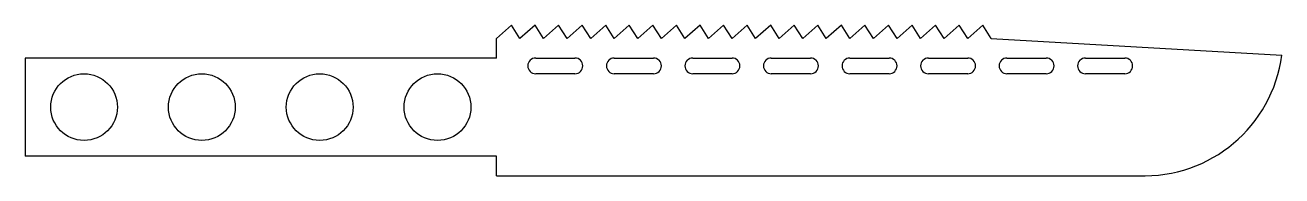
# Model space of a CAD drawing. Header units: millimetres. Extents: x 2188 to 2348, y 985 to 1005.
import ezdxf

# ---------------------------------------------------------------- set-up
doc = ezdxf.new("R2010")
doc.units = ezdxf.units.MM

msp = doc.modelspace()

# ---------------------------------------------------------------- linework, layer by layer
for p, q in [((2249.63, 1004.57), (2247.71, 1002.88)), ((2250.71, 1002.88), (2249.63, 1004.57)), ((2252.63, 1004.57), (2250.71, 1002.88)), ((2253.71, 1002.88), (2252.63, 1004.57)), ((2255.63, 1004.57), (2253.71, 1002.88)), ((2256.71, 1002.88), (2255.63, 1004.57)), ((2258.63, 1004.57), (2256.71, 1002.88)), ((2259.71, 1002.88), (2258.63, 1004.57)), ((2261.63, 1004.57), (2259.71, 1002.88)), ((2262.71, 1002.88), (2261.63, 1004.57)), ((2264.63, 1004.57), (2262.71, 1002.88)), ((2265.71, 1002.88), (2264.63, 1004.57)), ((2267.63, 1004.57), (2265.71, 1002.88)), ((2268.71, 1002.88), (2267.63, 1004.57)), ((2270.63, 1004.57), (2268.71, 1002.88)), ((2271.71, 1002.88), (2270.63, 1004.57)), ((2273.63, 1004.57), (2271.71, 1002.88)), ((2274.71, 1002.88), (2273.63, 1004.57)), ((2276.63, 1004.57), (2274.71, 1002.88)), ((2277.71, 1002.88), (2276.63, 1004.57)), ((2279.63, 1004.57), (2277.71, 1002.88)), ((2280.71, 1002.88), (2279.63, 1004.57)), ((2282.63, 1004.57), (2280.71, 1002.88)), ((2283.71, 1002.88), (2282.63, 1004.57)), ((2285.63, 1004.57), (2283.71, 1002.88)), ((2286.71, 1002.88), (2285.63, 1004.57)), ((2288.63, 1004.57), (2286.71, 1002.88)), ((2289.71, 1002.88), (2288.63, 1004.57)), ((2291.63, 1004.57), (2289.71, 1002.88)), ((2292.71, 1002.88), (2291.63, 1004.57)), ((2294.63, 1004.57), (2292.71, 1002.88)), ((2295.71, 1002.88), (2294.63, 1004.57)), ((2297.63, 1004.57), (2295.71, 1002.88)), ((2298.71, 1002.88), (2297.63, 1004.57)), ((2300.63, 1004.57), (2298.71, 1002.88)), ((2301.71, 1002.88), (2300.63, 1004.57)), ((2303.63, 1004.57), (2301.71, 1002.88)), ((2304.71, 1002.88), (2303.63, 1004.57)), ((2306.63, 1004.57), (2304.71, 1002.88)), ((2307.71, 1002.88), (2306.63, 1004.57)), ((2309.63, 1004.57), (2307.71, 1002.88)), ((2310.71, 1002.88), (2309.63, 1004.57)), ((2247.71, 1000.38), (2247.71, 1002.88)), ((2247.71, 1000.38), (2247.71, 1002.88)), ((2310.71, 1002.88), (2347.71, 1000.75)), ((2247.71, 1000.38), (2187.71, 1000.38)), ((2187.71, 1000.38), (2187.71, 987.88)), ((2252.71, 1000.38), (2257.71, 1000.38)), ((2262.71, 1000.38), (2267.71, 1000.38)), ((2272.71, 1000.38), (2277.71, 1000.38)), ((2282.71, 1000.38), (2287.71, 1000.38)), ((2292.71, 1000.38), (2297.71, 1000.38)), ((2302.71, 1000.38), (2307.71, 1000.38)), ((2312.71, 1000.38), (2317.71, 1000.38)), ((2322.71, 1000.38), (2327.71, 1000.38)), ((2257.71, 998.38), (2252.71, 998.38)), ((2267.71, 998.38), (2262.71, 998.38)), ((2277.71, 998.38), (2272.71, 998.38)), ((2287.71, 998.38), (2282.71, 998.38)), ((2297.71, 998.38), (2292.71, 998.38)), ((2307.71, 998.38), (2302.71, 998.38)), ((2317.71, 998.38), (2312.71, 998.38)), ((2327.71, 998.38), (2322.71, 998.38)), ((2247.71, 987.88), (2187.71, 987.88)), ((2247.71, 985.38), (2247.71, 987.88)), ((2247.71, 985.38), (2327.71, 985.38)), ((2327.71, 985.38), (2329.47, 985.38))]:
    msp.add_line(p, q)
for centre in [(2195.21, 994.13), (2210.21, 994.13), (2225.21, 994.13), (2240.21, 994.13)]:
    msp.add_circle(centre, 4.25)
for centre, radius, start, end in [((2252.71, 999.38), 1, 90, 270), ((2257.71, 999.38), 1, 270, 90), ((2262.71, 999.38), 1, 90, 270), ((2267.71, 999.38), 1, 270, 90), ((2272.71, 999.38), 1, 90, 270), ((2277.71, 999.38), 1, 270, 90), ((2282.71, 999.38), 1, 90, 270), ((2287.71, 999.38), 1, 270, 90), ((2292.71, 999.38), 1, 90, 270), ((2297.71, 999.38), 1, 270, 90), ((2302.71, 999.38), 1, 90, 270), ((2307.71, 999.38), 1, 270, 90), ((2312.71, 999.38), 1, 90, 270), ((2317.71, 999.38), 1, 270, 90), ((2322.71, 999.38), 1, 90, 270), ((2327.71, 999.38), 1, 270, 90), ((2330.17, 1003.06), 17.69, 267.7336, 352.4677)]:
    msp.add_arc(centre, radius, start, end)

doc.saveas('drawing.dxf')
